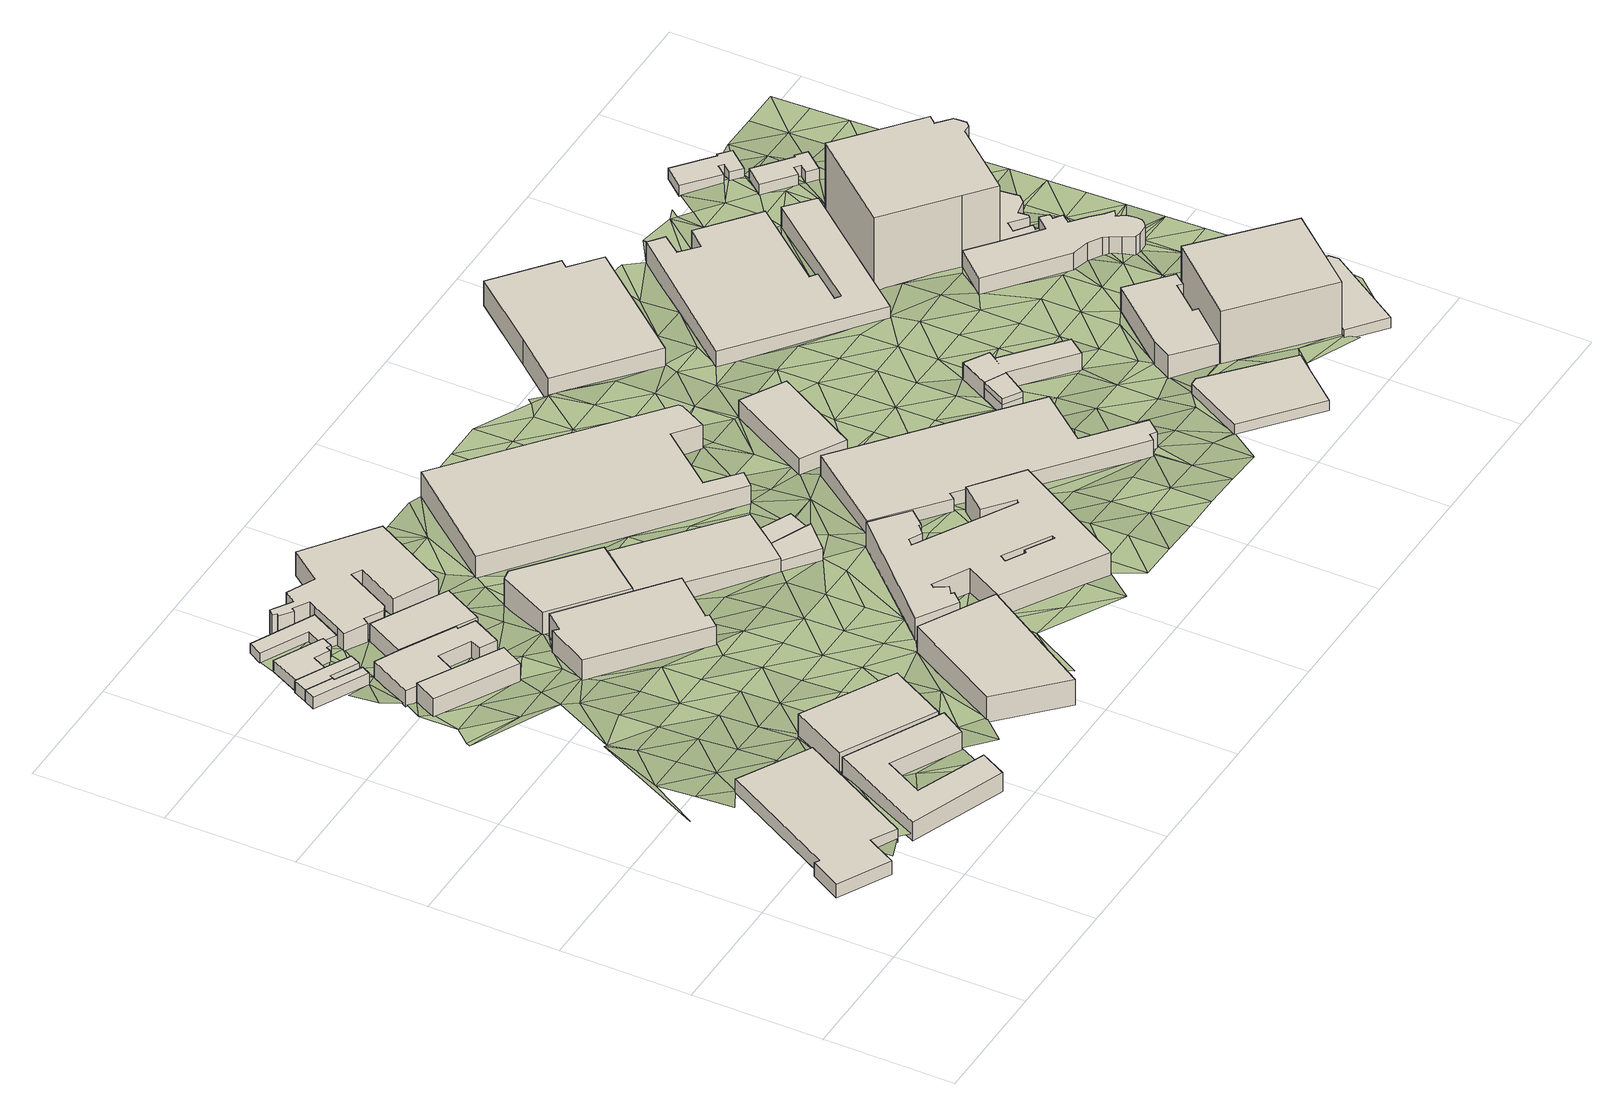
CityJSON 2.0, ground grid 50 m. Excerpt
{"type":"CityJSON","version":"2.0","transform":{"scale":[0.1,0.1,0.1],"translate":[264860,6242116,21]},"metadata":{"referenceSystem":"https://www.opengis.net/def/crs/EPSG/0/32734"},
"CityObjects":{
"building1":{"type":"Building","attributes":{"address":"21 Queens Park Road Salt River Cape Town","building":"manufacture","building:levels":"1","footprint":{"type":"Polygon"},"plus_code":"C7XQX5X5+XXR","ground_height":40.18,"building_height":4.1,"roof_height":44.28},"geometry":[{"type":"Solid","lod":"1","boundaries":[[[[0,1,2,3]],[[1,4,5,2]],[[4,6,7,5]],[[6,8,9,7]],[[8,10,11,9]],[[10,12,13,11]],[[12,14,15,13]],[[14,0,3,15]],[[3,2,5,7,9,11,13,15]],[[14,12,10,8,6,4,1,0]]]]}]},
"building2":{"type":"Building","attributes":{"address":"20 Brickfield Road Salt River Cape Town","building":"industrial","building:levels":"2","footprint":{"type":"Polygon"},"plus_code":"CCX8XRX4+XCV","ground_height":38.78,"building_height":6.9,"roof_height":45.68},"geometry":[{"type":"Solid","lod":"1","boundaries":[[[[16,17,18,19]],[[17,20,21,18]],[[20,22,23,21]],[[22,24,25,23]],[[24,26,27,25]],[[26,28,29,27]],[[28,30,31,29]],[[30,16,19,31]],[[19,18,21,23,25,27,29,31]],[[30,28,26,24,22,20,17,16]]]]}]},
"building3":{"type":"Building","attributes":{"address":"11 Hares Avenue Salt River Cape Town","building":"house","building:levels":"1","footprint":{"type":"Polygon"},"plus_code":"C7X8XGX8+X7V","ground_height":32.54,"building_height":4.1,"roof_height":36.64},"geometry":[{"type":"Solid","lod":"1","boundaries":[[[[32,33,34,35]],[[33,36,37,34]],[[36,38,39,37]],[[38,40,41,39]],[[40,42,43,41]],[[42,32,35,43]],[[35,34,37,39,41,43]],[[42,40,38,36,33,32]]]]}]},
"building4":{"type":"Building","attributes":{"address":"9 Hares Avenue Salt River Cape Town","building":"house","building:levels":"1","footprint":{"type":"Polygon"},"plus_code":"C7X8XWXJ+X9W","ground_height":32.54,"building_height":4.1,"roof_height":36.64},"geometry":[{"type":"Solid","lod":"1","boundaries":[[[[33,32,35,34]],[[32,44,45,35]],[[44,46,47,45]],[[46,48,49,47]],[[48,50,51,52,49]],[[50,53,54,55,52,51]],[[53,56,57,55,54]],[[56,33,34,57]],[[34,35,45,47,49,52,55,57]],[[56,53,50,48,46,44,32,33]]]]}]},
"building5":{"type":"Building","attributes":{"address":"Brickfield Park 16 Brickfield Road Salt River Cape Town","building":"industrial","building:levels":"3","footprint":{"type":"Polygon"},"plus_code":"CCX6X3X6+X2V","ground_height":36.25,"building_height":9.7,"roof_height":45.95},"geometry":[{"type":"Solid","lod":"1","boundaries":[[[[58,59,60,61]],[[59,62,63,60]],[[62,64,65,63]],[[64,58,61,65]],[[61,60,63,65]],[[64,62,59,58]]]]}]},
"building6":{"type":"Building","attributes":{"address":"Salt River","building":"industrial","building:levels":"2","footprint":{"type":"Polygon"},"plus_code":"C8X8X7X8+X9V","ground_height":32.97,"building_height":6.9,"roof_height":39.87},"geometry":[{"type":"Solid","lod":"1","boundaries":[[[[66,67,68,69]],[[67,70,71,68]],[[70,72,73,71]],[[72,66,69,73]],[[69,68,71,73]],[[72,70,67,66]]]]}]},
"building7":{"type":"Building","attributes":{"address":"7 Hares Avenue Salt River Cape Town","building":"house","building:levels":"1","footprint":{"type":"Polygon"},"plus_code":"C7XJX7XM+XVR","ground_height":31.85,"building_height":4.1,"roof_height":35.95},"geometry":[{"type":"Solid","lod":"1","boundaries":[[[[74,75,76,77]],[[75,78,79,80,76]],[[78,81,82,54,80,79]],[[81,83,51,54,82]],[[83,84,85,51]],[[84,86,87,85]],[[86,88,89,87]],[[88,90,91,89]],[[90,74,77,91]],[[77,76,80,54,51,85,87,89,91]],[[90,88,86,84,83,81,78,75,74]]]]}]},
"building8":{"type":"Building","attributes":{"address":"Salt River Cape Town","building":"industrial","building:levels":"2","footprint":{"type":"Polygon"},"plus_code":"C8XCXRXR+X7V","ground_height":31.48,"building_height":6.9,"roof_height":38.38},"geometry":[{"type":"Solid","lod":"1","boundaries":[[[[92,93,94,95]],[[93,96,97,94]],[[96,98,99,97]],[[98,100,101,99]],[[100,102,103,101]],[[102,104,105,103]],[[104,106,107,105]],[[106,108,109,107]],[[108,110,111,109]],[[110,112,113,111]],[[112,92,95,113]],[[95,94,97,99,101,103,105,107,109,111,113]],[[112,110,108,106,104,102,100,98,96,93,92]]]]}]},
"building9":{"type":"Building","attributes":{"address":"5 Hares Avenue Salt River Cape Town","building":"house","building:levels":"1","footprint":{"type":"Polygon"},"plus_code":"C8XCXRXG+XFX","ground_height":30.75,"building_height":4.1,"roof_height":34.85},"geometry":[{"type":"Solid","lod":"1","boundaries":[[[[114,115,116,117]],[[115,118,119,116]],[[118,120,121,119]],[[120,122,123,121]],[[122,124,125,123]],[[124,126,127,125]],[[126,114,117,127]],[[117,116,119,121,123,125,127]],[[126,124,122,120,118,115,114]]]]}]},
"building10":{"type":"Building","attributes":{"address":"Salt River","building":"industrial","building:levels":"2","footprint":{"type":"Polygon"},"plus_code":"C9XFX3X5+XHV","ground_height":31.69,"building_height":6.9,"roof_height":38.59},"geometry":[{"type":"Solid","lod":"1","boundaries":[[[[128,129,95,130,131,94]],[[129,132,133,130,95]],[[132,134,135,133]],[[134,136,137,135]],[[136,128,94,131,137]],[[131,130,133,135,137]],[[136,134,132,129,128]]]]}]},
"building11":{"type":"Building","attributes":{"address":"Kings Cross Corner 9 Queens Park Road Salt River Cape Town","building":"commercial","building:levels":"3","footprint":{"type":"Polygon"},"plus_code":"CCXQX9XQ+X8X","ground_height":32.09,"building_height":9.7,"roof_height":41.79},"geometry":[{"type":"Solid","lod":"1","boundaries":[[[[138,139,140,141]],[[139,142,143,140]],[[142,144,145,143]],[[144,146,147,145]],[[146,148,149,147]],[[148,150,151,149]],[[150,152,153,151]],[[152,138,141,153]],[[141,140,143,145,147,149,151,153]],[[152,150,148,146,144,142,139,138]]]]}]},
"building12":{"type":"Building","attributes":{"building":"parking","building:levels":"3","footprint":{"type":"Polygon"},"plus_code":"CGXPXCXX+X6V","ground_height":36.78,"building_height":9.7,"roof_height":46.48},"geometry":[{"type":"Solid","lod":"1","boundaries":[[[[154,155,156,157]],[[155,158,159,156]],[[158,160,161,159]],[[160,154,157,161]],[[157,156,159,161]],[[160,158,155,154]]]]}]},
"building13":{"type":"Building","attributes":{"address":"Salt River","building":"industrial","building:levels":"2","footprint":{"type":"Polygon"},"plus_code":"C9X3XQX2+X3W","ground_height":31.33,"building_height":6.9,"roof_height":38.23},"geometry":[{"type":"Solid","lod":"1","boundaries":[[[[162,163,119,164,165,121]],[[163,166,167,164,119]],[[166,168,169,167]],[[168,170,171,169]],[[170,172,173,171]],[[172,174,175,173]],[[174,176,177,175]],[[176,178,179,177]],[[178,180,181,179]],[[180,182,183,181]],[[182,184,185,183]],[[184,186,187,185]],[[186,188,189,187]],[[188,190,191,189]],[[190,192,193,191]],[[192,194,195,193]],[[194,196,197,195]],[[196,198,199,197]],[[198,200,201,199]],[[200,202,203,201]],[[202,204,205,203]],[[204,206,207,205]],[[206,162,121,165,207]],[[165,164,167,169,171,173,175,177,179,181,183,185,187,189,191,193,195,197,199,201,203,205,207]],[[206,204,202,200,198,196,194,192,190,188,186,184,182,180,178,176,174,172,170,168,166,163,162]]]]}]},
"building14":{"type":"Building","attributes":{"address":"7 Queens Park Road Salt River Cape Town","building":"commercial","building:levels":"3","footprint":{"type":"Polygon"},"plus_code":"CFX7XGXV+XPX","ground_height":31.34,"building_height":9.7,"roof_height":41.04},"geometry":[{"type":"Solid","lod":"1","boundaries":[[[[208,209,210,211]],[[209,212,213,210]],[[212,214,215,213]],[[214,216,217,215]],[[216,208,211,217]],[[211,210,213,215,217]],[[216,214,212,209,208]]]]}]},
"building15":{"type":"Building","attributes":{"address":"Factory Road Salt River Cape Town","building":"industrial","building:levels":"2","footprint":{"type":"Polygon"},"plus_code":"CGXWXJXF+XPR","ground_height":32.01,"building_height":6.9,"roof_height":38.91},"geometry":[{"type":"Solid","lod":"1","boundaries":[[[[218,219,220,221,222,223,224]],[[219,225,226,227,221,220]],[[225,228,229,227,226]],[[228,230,231,229]],[[230,232,233,231]],[[232,218,224,223,222,233]],[[222,221,227,229,231,233]],[[232,230,228,225,219,218]]]]}]},
"building16":{"type":"Building","attributes":{"address":"Brickfield Road Salt River Cape Town","building":"retail","building:levels":"1","footprint":{"type":"Polygon"},"plus_code":"CJX4X9X9+XCW","ground_height":33.65,"building_height":4.1,"roof_height":37.75},"geometry":[{"type":"Solid","lod":"1","boundaries":[[[[234,235,236,220,237,238]],[[235,239,223,220,236]],[[239,240,241,223]],[[240,242,243,241]],[[242,234,238,237,243]],[[237,220,223,241,243]],[[242,240,239,235,234]]]]}]},
"building17":{"type":"Building","attributes":{"address":"Brickworks 15 Brickfield Road Salt River Cape Town","building":"yes","building:levels":"3","footprint":{"type":"Polygon"},"plus_code":"CMX8XCX3+XRX","ground_height":34.57,"building_height":9.7,"roof_height":44.27},"geometry":[{"type":"Solid","lod":"1","boundaries":[[[[244,245,246,247]],[[245,248,249,246]],[[248,250,251,249]],[[250,252,253,251]],[[252,254,255,253]],[[254,256,257,255]],[[256,258,259,257]],[[258,260,261,259]],[[260,262,263,261]],[[262,264,265,263]],[[264,266,267,265]],[[266,268,269,267]],[[268,270,271,269]],[[270,272,273,271]],[[272,274,275,273]],[[274,276,277,275]],[[276,278,279,277]],[[278,280,281,279]],[[280,282,283,281]],[[282,284,285,283]],[[284,286,287,285]],[[286,244,247,287]],[[288,289,290,291]],[[289,292,293,290]],[[292,294,295,293]],[[294,296,297,295]],[[296,298,299,297]],[[298,288,291,299]],[[247,246,249,251,253,255,257,259,261,263,265,267,269,271,273,275,277,279,281,283,285,287],[291,290,293,295,297,299]],[[286,284,282,280,278,276,274,272,270,268,266,264,262,260,258,256,254,252,250,248,245,244],[298,296,294,292,289,288]]]]}]},
"building18":{"type":"Building","attributes":{"address":"Salt River Cape Town","building":"retail","building:levels":"1","footprint":{"type":"Polygon"},"plus_code":"CJX8XHXW+XFV","ground_height":32.84,"building_height":4.1,"roof_height":36.94},"geometry":[{"type":"Solid","lod":"1","boundaries":[[[[300,301,236,226]],[[301,302,238,236]],[[302,303,304,238]],[[303,300,226,304]],[[226,236,238,304]],[[303,302,301,300]]]]}]},
"building19":{"type":"Building","attributes":{"address":"Judge Clothing Factory - Rex Trueform Victoria Road Salt River Cape Town","building":"manufacture","building:levels":"3","footprint":{"type":"Polygon"},"plus_code":"CHXQXWX4+XGX","ground_height":28.46,"building_height":9.7,"roof_height":38.16},"geometry":[{"type":"Solid","lod":"1","boundaries":[[[[305,306,307,308]],[[306,309,310,307]],[[309,311,312,310]],[[311,313,314,312]],[[313,315,316,314]],[[315,317,318,316]],[[317,319,320,318]],[[319,321,322,320]],[[321,305,308,322]],[[308,307,310,312,314,316,318,320,322]],[[321,319,317,315,313,311,309,306,305]]]]}]},
"building20":{"type":"Building","attributes":{"address":"9 Brickfield Road Salt River Cape Town","building":"warehouse","building:levels":"2","footprint":{"type":"Polygon"},"plus_code":"CQX4XHXR+X3R","ground_height":32.14,"building_height":6.9,"roof_height":39.04},"geometry":[{"type":"Solid","lod":"1","boundaries":[[[[323,324,325,326]],[[324,327,328,325]],[[327,329,330,328]],[[329,331,332,330]],[[331,333,334,332]],[[333,335,336,334]],[[335,337,338,336]],[[337,339,340,338]],[[339,341,342,340]],[[341,323,326,342]],[[326,325,328,330,332,334,336,338,340,342]],[[341,339,337,335,333,331,329,327,324,323]]]]}]},
"building21":{"type":"Building","attributes":{"address":"346 Victoria Road Salt River Cape Town","building":"retail","building:levels":"2","footprint":{"type":"Polygon"},"plus_code":"CQX3X6XR+XCR","ground_height":28.88,"building_height":6.9,"roof_height":35.78},"geometry":[{"type":"Solid","lod":"1","boundaries":[[[[343,344,345,346]],[[344,347,348,345]],[[347,349,350,348]],[[349,343,346,350]],[[346,345,348,350]],[[349,347,344,343]]]]}]},
"building22":{"type":"Building","attributes":{"building":"yes","building:levels":"1","footprint":{"type":"Polygon"},"plus_code":"CVXGXVX3+XVX","ground_height":28.9,"building_height":4.1,"roof_height":33},"geometry":[{"type":"Solid","lod":"1","boundaries":[[[[351,352,353,354]],[[352,355,356,353]],[[355,357,358,356]],[[357,351,354,358]],[[354,353,356,358]],[[357,355,352,351]]]]}]},
"building23":{"type":"Building","attributes":{"building":"yes","building:levels":"2","footprint":{"type":"Polygon"},"plus_code":"CVXVXQXG+X3W","ground_height":28.44,"building_height":6.9,"roof_height":35.34},"geometry":[{"type":"Solid","lod":"1","boundaries":[[[[359,360,354,361,362,353]],[[360,363,364,361,354]],[[363,365,366,364]],[[365,367,368,366]],[[367,359,353,362,368]],[[362,361,364,366,368]],[[367,365,363,360,359]]]]}]},
"building24":{"type":"Building","attributes":{"address":"Salt River Cape Town","building":"parking","building:levels":"3","footprint":{"type":"Polygon"},"plus_code":"CQXVXVX4+XCR","ground_height":23.67,"building_height":9.7,"roof_height":33.37},"geometry":[{"type":"Solid","lod":"1","boundaries":[[[[369,370,371,372]],[[370,373,374,371]],[[373,375,376,374]],[[375,377,378,376]],[[377,379,380,378]],[[379,381,382,380]],[[381,369,372,382]],[[372,371,374,376,378,380,382]],[[381,379,377,375,373,370,369]]]]}]},
"building25":{"type":"Building","attributes":{"building":"yes","building:levels":"2","footprint":{"type":"Polygon"},"plus_code":"C2X9XJX5+XRW","ground_height":28.63,"building_height":6.9,"roof_height":35.53},"geometry":[{"type":"Solid","lod":"1","boundaries":[[[[359,383,356,384,385,362,353]],[[383,386,358,387,384,356]],[[386,360,354,361,388,387,358]],[[360,389,390,388,361,354]],[[389,391,392,390]],[[391,363,364,393,392]],[[363,365,366,394,393,364]],[[365,367,368,395,394,366]],[[367,359,353,362,385,395,368]],[[385,384,387,388,390,392,393,394,395]],[[367,365,363,391,389,360,386,383,359]]]]}]},
"building26":{"type":"Building","attributes":{"address":"Salt River Cape Town","building":"industrial","building:levels":"1","footprint":{"type":"Polygon"},"plus_code":"C3X8XXX6+X9R","ground_height":30.96,"building_height":4.1,"roof_height":35.06},"geometry":[{"type":"Solid","lod":"1","boundaries":[[[[396,397,398,399]],[[397,400,401,398]],[[400,402,403,401]],[[402,404,405,403]],[[404,396,399,405]],[[399,398,401,403,405]],[[404,402,400,397,396]]]]}]},
"building27":{"type":"Building","attributes":{"address":"348 Victoria Road Salt River Cape Town","building":"retail","building:levels":"3","footprint":{"type":"Polygon"},"plus_code":"C4X8XPXF+XRV","ground_height":28.79,"building_height":9.7,"roof_height":38.49},"geometry":[{"type":"Solid","lod":"1","boundaries":[[[[406,407,408,409]],[[407,410,411,408]],[[410,412,413,411]],[[412,414,415,413]],[[414,416,417,415]],[[416,418,419,417]],[[418,420,421,419]],[[420,422,423,421]],[[422,406,409,423]],[[409,408,411,413,415,417,419,421,423]],[[422,420,418,416,414,412,410,407,406]]]]}]},
"building28":{"type":"Building","attributes":{"address":"Salt River Cape Town","building":"retail","building:levels":"2","footprint":{"type":"Polygon"},"plus_code":"CVXVX7XP+XMW","ground_height":25.34,"building_height":6.9,"roof_height":32.24},"geometry":[{"type":"Solid","lod":"1","boundaries":[[[[424,425,426,427]],[[425,428,429,426]],[[428,430,431,429]],[[430,432,433,431]],[[432,434,435,433]],[[434,436,437,435]],[[436,438,439,437]],[[438,440,441,439]],[[440,442,443,441]],[[442,444,445,443]],[[444,446,447,445]],[[446,448,449,447]],[[448,450,451,449]],[[450,424,427,451]],[[427,426,429,431,433,435,437,439,441,443,445,447,449,451]],[[450,448,446,444,442,440,438,436,434,432,430,428,425,424]]]]}]},
"building29":{"type":"Building","attributes":{"address":"Industria House 350 Victoria Road Salt River Cape Town","building":"commercial","building:levels":"8","footprint":{"type":"Polygon"},"plus_code":"C5XCXHX3+X9W","ground_height":28.43,"building_height":23.7,"roof_height":52.13},"geometry":[{"type":"Solid","lod":"1","boundaries":[[[[452,453,454,455,456]],[[453,457,458,454]],[[457,459,460,461,458]],[[459,452,456,455,461,460]],[[455,454,458,461]],[[459,457,453,452]]]]}]},
"building30":{"type":"Building","attributes":{"address":"352 Victoria Road Salt River Cape Town","building":"retail","building:levels":"1","footprint":{"type":"Polygon"},"plus_code":"C6XJX2XX+XHR","ground_height":28.65,"building_height":4.1,"roof_height":32.75},"geometry":[{"type":"Solid","lod":"1","boundaries":[[[[452,459,460,456]],[[459,462,463,460]],[[462,464,465,463]],[[464,466,467,465]],[[466,468,469,467]],[[468,452,456,469]],[[456,460,463,465,467,469]],[[468,466,464,462,459,452]]]]}]},
"building31":{"type":"Building","attributes":{"building":"yes","building:levels":"2","footprint":{"type":"Polygon"},"plus_code":"C5XFXXX8+XRX","ground_height":27.27,"building_height":6.9,"roof_height":34.17},"geometry":[{"type":"Solid","lod":"1","boundaries":[[[[470,471,472,473,474]],[[471,475,476,473,472]],[[475,477,478,476]],[[477,479,480,478]],[[479,481,482,480]],[[481,483,484,482]],[[483,485,486,484]],[[485,487,488,486]],[[487,489,490,488]],[[489,491,492,490]],[[491,493,494,492]],[[493,495,496,494]],[[495,497,498,496]],[[497,499,500,498]],[[499,501,502,500]],[[501,503,504,502]],[[503,505,506,504]],[[505,507,508,506]],[[507,509,510,508]],[[509,511,512,510]],[[511,513,514,512]],[[513,515,516,514]],[[515,517,518,519,516]],[[517,520,521,522,519,518]],[[520,470,474,522,521]],[[474,473,476,478,480,482,484,486,488,490,492,494,496,498,500,502,504,506,508,510,512,514,516,519,522]],[[520,517,515,513,511,509,507,505,503,501,499,497,495,493,491,489,487,485,483,481,479,477,475,471,470]]]]}]},
"building32":{"type":"Building","attributes":{"address":"Durham Square Apartment Complex 32 Durham Avenue Salt River Cape Town","building":"apartments","building:levels":"11","building:flats":"139","footprint":{"type":"Polygon"},"plus_code":"C4XPXXXR+XFV","ground_height":25.72,"building_height":32.1,"roof_height":57.82},"geometry":[{"type":"Solid","lod":"1","boundaries":[[[[523,524,521,522,525,526,474]],[[524,527,528,529,525,522,521]],[[527,530,531,532,529,528]],[[530,533,534,535,532,531]],[[533,536,537,538,535,534]],[[536,539,540,538,537]],[[539,541,542,540]],[[541,543,544,542]],[[543,545,546,544]],[[545,547,548,546]],[[547,523,474,526,548]],[[526,525,529,532,535,538,540,542,544,546,548]],[[547,545,543,541,539,536,533,530,527,524,523]]]]}]},
"building33":{"type":"Building","attributes":{"building":"yes","building:levels":"1","footprint":{"type":"Polygon"},"plus_code":"C6X3X6X8+X5V","ground_height":25.44,"building_height":4.1,"roof_height":29.54},"geometry":[{"type":"Solid","lod":"1","boundaries":[[[[549,550,551,552]],[[550,553,554,551]],[[553,555,556,554]],[[555,557,558,556]],[[557,559,560,558]],[[559,561,562,560]],[[561,563,564,562]],[[563,565,566,564]],[[565,567,568,566]],[[567,569,570,568]],[[569,536,537,570]],[[536,533,534,537]],[[533,530,531,534]],[[530,527,528,531]],[[527,524,521,528]],[[524,571,518,521]],[[571,549,552,518]],[[552,551,554,556,558,560,562,564,566,568,570,537,534,531,528,521,518]],[[571,524,527,530,533,536,569,567,565,563,561,559,557,555,553,550,549]]]]}]},
"building34":{"type":"Building","attributes":{"address":"Durham Avenue Salt River Cape Town","building":"yes","building:levels":"1","footprint":{"type":"Polygon"},"plus_code":"C4XQXRX2+XGW","ground_height":22.5,"building_height":4.1,"roof_height":26.6},"geometry":[{"type":"Solid","lod":"1","boundaries":[[[[572,573,574,575]],[[573,576,577,574]],[[576,578,579,577]],[[578,580,581,579]],[[580,582,583,581]],[[582,584,585,583]],[[584,586,587,585]],[[586,588,589,587]],[[588,590,591,589]],[[590,572,575,591]],[[575,574,577,579,581,583,585,587,589,591]],[[590,588,586,584,582,580,578,576,573,572]]]]}]},
"building35":{"type":"Building","attributes":{"address":"Durham Avenue Salt River Cape Town","building":"yes","building:levels":"1","footprint":{"type":"Polygon"},"plus_code":"C5X8XCXM+X9V","ground_height":24.05,"building_height":4.1,"roof_height":28.15},"geometry":[{"type":"Solid","lod":"1","boundaries":[[[[592,593,594,595]],[[593,596,597,594]],[[596,598,599,597]],[[598,600,601,599]],[[600,602,603,601]],[[602,604,605,603]],[[604,606,607,605]],[[606,608,609,607]],[[608,610,611,609]],[[610,592,595,611]],[[595,594,597,599,601,603,605,607,609,611]],[[610,608,606,604,602,600,598,596,593,592]]]]}]},
"terrain1":{"type":"TINRelief","geometry":[{"type":"CompositeSurface","lod":"1","boundaries":[[[612,613,614]],[[615,613,616]],[[617,618,619]],[[620,621,622]],[[617,623,621]],[[619,623,617]],[[624,615,616]],[[613,615,14]],[[625,621,623]],[[619,626,623]],[[627,621,625]],[[622,621,627]],[[619,14,626]],[[628,629,630]],[[624,14,615]],[[625,623,631]],[[626,632,623]],[[628,630,633]],[[634,622,627]],[[624,635,14]],[[636,637,638]],[[631,627,625]],[[631,623,632]],[[637,636,639]],[[627,640,634]],[[641,639,642]],[[14,635,643]],[[643,626,14]],[[629,628,644]],[[643,632,626]],[[627,631,640]],[[645,628,633]],[[624,646,635]],[[636,638,647]],[[639,648,642]],[[641,642,66]],[[648,639,636]],[[635,649,643]],[[650,634,640]],[[628,645,644]],[[66,651,641]],[[631,632,652]],[[643,653,632]],[[654,634,650]],[[634,654,647]],[[38,655,651]],[[656,655,38]],[[640,631,652]],[[652,632,653]],[[653,643,649]],[[624,24,646]],[[651,66,657]],[[648,636,658]],[[659,40,660]],[[642,648,661]],[[40,662,660]],[[636,647,658]],[[663,38,651]],[[640,664,650]],[[652,664,640]],[[662,40,46]],[[653,649,665]],[[663,40,38]],[[654,650,666]],[[661,648,658]],[[40,663,46]],[[667,644,668]],[[664,666,650]],[[644,667,24]],[[669,647,654]],[[670,671,672]],[[665,649,673]],[[674,46,663]],[[675,652,653]],[[676,657,66]],[[671,48,672]],[[658,647,669]],[[674,48,46]],[[646,24,667]],[[677,674,663]],[[652,675,664]],[[78,678,679]],[[666,680,654]],[[675,653,665]],[[673,649,58]],[[657,681,102]],[[48,682,672]],[[669,654,680]],[[667,668,683]],[[684,48,674]],[[672,682,685]],[[686,678,78]],[[687,661,658]],[[681,657,106]],[[682,48,684]],[[687,658,669]],[[106,657,676]],[[666,664,688]],[[673,689,665]],[[677,136,674]],[[664,675,690]],[[691,646,667]],[[684,692,682]],[[102,681,693]],[[674,136,684]],[[666,688,680]],[[684,694,692]],[[664,690,688]],[[106,693,681]],[[661,695,676]],[[667,683,691]],[[673,58,689]],[[687,695,661]],[[669,680,688]],[[691,58,646]],[[675,665,696]],[[676,697,106]],[[665,689,698]],[[699,687,669]],[[684,136,700]],[[676,695,697]],[[696,690,675]],[[696,665,698]],[[695,687,699]],[[701,700,136]],[[690,702,688]],[[669,688,703]],[[701,136,704]],[[58,705,689]],[[691,706,58]],[[695,707,697]],[[705,698,689]],[[690,696,702]],[[708,709,710]],[[697,711,709]],[[707,695,699]],[[712,704,136]],[[706,705,58]],[[691,683,154]],[[699,713,714]],[[710,709,711]],[[696,698,715]],[[697,716,711]],[[702,703,688]],[[717,704,712]],[[699,714,707]],[[707,716,697]],[[705,715,698]],[[136,134,712]],[[691,154,706]],[[712,718,717]],[[696,719,702]],[[715,719,696]],[[705,706,154]],[[718,720,717]],[[711,716,721]],[[703,702,722]],[[134,711,721]],[[718,712,723]],[[705,724,715]],[[719,722,702]],[[714,725,707]],[[707,214,716]],[[712,134,723]],[[724,705,154]],[[722,726,703]],[[718,727,720]],[[721,716,214]],[[134,721,723]],[[715,728,719]],[[729,726,730]],[[715,724,731]],[[732,725,714]],[[722,730,726]],[[733,734,735]],[[722,719,728]],[[724,154,736]],[[728,715,731]],[[732,714,144]],[[737,723,721]],[[214,737,721]],[[738,735,739]],[[144,729,730]],[[740,736,154]],[[741,730,722]],[[212,737,214]],[[742,731,724]],[[724,736,742]],[[722,728,741]],[[732,743,725]],[[723,737,744]],[[733,740,154]],[[745,736,740]],[[723,744,746]],[[735,738,733]],[[730,741,747]],[[144,730,747]],[[748,723,746]],[[728,731,749]],[[737,212,750]],[[731,742,751]],[[752,725,743]],[[732,230,743]],[[748,184,723]],[[750,744,737]],[[733,745,740]],[[749,731,751]],[[741,728,753]],[[750,212,752]],[[144,754,732]],[[733,738,755]],[[747,741,753]],[[753,728,749]],[[733,756,745]],[[745,756,757]],[[758,733,755]],[[230,752,743]],[[746,744,759]],[[747,754,144]],[[760,761,757]],[[738,762,755]],[[759,748,746]],[[758,756,733]],[[757,756,760]],[[763,760,764]],[[742,765,751]],[[736,766,742]],[[762,758,755]],[[767,750,752]],[[748,759,184]],[[754,747,753]],[[749,751,765]],[[744,750,768]],[[756,758,769]],[[767,752,230]],[[769,764,760]],[[756,769,760]],[[770,762,738]],[[759,771,184]],[[772,753,749]],[[767,768,750]],[[773,767,230]],[[762,774,758]],[[759,775,771]],[[765,772,749]],[[765,742,766]],[[772,754,753]],[[759,744,305]],[[773,768,767]],[[770,774,762]],[[774,776,758]],[[230,777,773]],[[775,759,778]],[[744,768,779]],[[780,781,782]],[[772,765,766]],[[782,781,783]],[[774,770,776]],[[784,785,786]],[[773,787,768]],[[759,305,778]],[[780,782,788]],[[773,777,787]],[[789,772,766]],[[790,772,789]],[[791,785,792]],[[793,785,784]],[[782,794,788]],[[777,795,796]],[[797,798,776]],[[766,799,789]],[[303,800,790]],[[793,792,785]],[[779,768,787]],[[796,795,303]],[[799,766,801]],[[787,777,802]],[[792,803,801]],[[777,796,802]],[[793,784,804]],[[792,793,803]],[[790,789,805]],[[806,798,797]],[[805,789,799]],[[779,787,802]],[[303,790,805]],[[807,776,798]],[[805,796,303]],[[802,796,779]],[[801,808,799]],[[806,797,809]],[[305,810,811]],[[803,808,801]],[[803,793,808]],[[779,796,805]],[[798,806,812]],[[804,813,793]],[[810,305,814]],[[812,807,798]],[[793,815,808]],[[811,810,816]],[[799,817,805]],[[807,266,776]],[[779,805,818]],[[779,818,819]],[[819,820,821]],[[806,809,822]],[[823,808,815]],[[305,824,814]],[[812,806,822]],[[819,818,820]],[[821,820,825]],[[826,822,809]],[[805,827,818]],[[266,823,815]],[[810,828,816]],[[821,825,829]],[[812,830,807]],[[814,828,810]],[[827,805,817]],[[818,831,820]],[[830,812,822]],[[824,305,832]],[[831,818,827]],[[828,833,816]],[[834,266,807]],[[826,835,822]],[[807,830,834]],[[836,825,820]],[[820,831,837]],[[814,838,828]],[[829,825,836]],[[820,837,836]],[[839,830,822]],[[814,824,838]],[[827,817,840]],[[835,839,822]],[[841,823,266]],[[828,842,833]],[[834,830,843]],[[828,838,842]],[[840,817,844]],[[836,837,845]],[[839,843,830]],[[349,831,827]],[[834,841,266]],[[846,844,817]],[[847,838,824]],[[837,831,349]],[[848,836,845]],[[849,833,842]],[[839,835,850]],[[832,847,824]],[[845,837,851]],[[843,841,834]],[[842,838,852]],[[840,844,853]],[[845,851,848]],[[854,838,847]],[[855,846,817]],[[839,841,843]],[[850,856,839]],[[837,349,851]],[[852,838,854]],[[849,842,852]],[[844,846,853]],[[832,848,857]],[[841,839,856]],[[852,858,849]],[[847,832,859]],[[840,853,860]],[[848,851,857]],[[861,855,817]],[[854,847,859]],[[862,852,854]],[[859,832,857]],[[857,851,349]],[[863,856,850]],[[862,864,852]],[[840,860,347]],[[856,865,841]],[[817,341,861]],[[856,866,865]],[[867,862,854]],[[868,853,846]],[[869,841,865]],[[846,855,870]],[[862,867,864]],[[866,869,865]],[[867,854,859]],[[871,872,873]],[[872,871,874]],[[868,860,853]],[[866,856,875]],[[876,857,349]],[[846,870,868]],[[863,875,856]],[[877,349,347]],[[873,341,871]],[[876,349,877]],[[878,859,857]],[[855,879,870]],[[874,866,880]],[[881,864,867]],[[866,875,880]],[[882,860,868]],[[855,861,883]],[[860,884,347]],[[874,885,872]],[[857,876,878]],[[875,863,886]],[[867,859,881]],[[879,855,883]],[[872,887,873]],[[884,860,882]],[[888,868,870]],[[880,875,889]],[[880,885,874]],[[877,347,890]],[[881,859,878]],[[886,889,875]],[[872,885,887]],[[870,879,888]],[[887,341,873]],[[883,861,891]],[[861,341,891]],[[890,876,877]],[[890,347,884]],[[883,892,879]],[[882,868,893]],[[894,878,876]],[[868,888,895]],[[880,889,896]],[[879,892,888]],[[896,885,880]],[[897,891,341]],[[341,887,897]],[[884,882,893]],[[898,876,890]],[[893,868,895]],[[894,876,898]],[[899,889,886]],[[900,881,878]],[[887,885,901]],[[367,888,892]],[[878,894,900]],[[891,897,351]],[[884,902,890]],[[895,888,367]],[[901,885,896]],[[896,889,903]],[[902,884,893]],[[904,897,887]],[[898,890,905]],[[881,900,906]],[[901,904,887]],[[905,890,902]],[[907,895,367]],[[903,901,896]],[[351,897,908]],[[909,893,895]],[[904,908,897]],[[367,365,910]],[[907,367,910]],[[893,909,902]],[[894,911,900]],[[909,895,907]],[[912,894,898]],[[913,901,903]],[[351,908,914]],[[901,913,904]],[[913,903,915]],[[363,916,365]],[[902,917,905]],[[906,900,911]],[[904,914,908]],[[918,881,906]],[[910,365,919]],[[919,907,910]],[[902,909,917]],[[898,905,912]],[[916,363,920]],[[914,904,921]],[[904,913,922]],[[365,916,919]],[[915,923,913]],[[922,921,904]],[[909,907,924]],[[925,906,911]],[[907,919,926]],[[912,905,917]],[[923,915,927]],[[920,914,928]],[[915,929,927]],[[921,928,914]],[[909,912,917]],[[924,907,926]],[[448,911,894]],[[929,915,396]],[[919,916,930]],[[930,916,920]],[[925,918,906]],[[912,909,924]],[[920,928,930]],[[396,931,932]],[[926,919,933]],[[921,922,934]],[[930,933,919]],[[928,921,934]],[[923,927,416]],[[935,924,926]],[[936,929,396]],[[911,448,925]],[[936,396,932]],[[935,926,933]],[[937,930,928]],[[929,938,927]],[[939,912,924]],[[940,941,942]],[[918,925,943]],[[934,922,407]],[[939,924,935]],[[937,928,934]],[[944,933,930]],[[938,929,936]],[[945,936,932]],[[943,925,448]],[[912,939,946]],[[912,946,947]],[[944,935,933]],[[930,937,944]],[[416,927,948]],[[932,949,945]],[[950,912,947]],[[935,951,939]],[[937,934,407]],[[952,416,953]],[[936,945,938]],[[935,944,951]],[[954,955,940]],[[952,953,420]],[[953,416,422]],[[956,957,958]],[[946,939,959]],[[959,939,951]],[[942,960,940]],[[961,958,957]],[[937,407,962]],[[416,948,422]],[[947,946,963]],[[953,422,420]],[[937,964,944]],[[448,961,965]],[[956,966,957]],[[944,964,951]],[[407,406,967]],[[407,967,962]],[[968,912,950]],[[965,961,957]],[[959,963,946]],[[937,962,964]],[[951,963,959]],[[422,948,406]],[[955,954,969]],[[950,947,970]],[[954,940,960]],[[964,971,951]],[[972,406,948]],[[406,973,967]],[[957,966,974]],[[965,957,974]],[[975,962,967]],[[971,964,962]],[[406,972,973]],[[948,976,972]],[[975,967,973]],[[969,977,966]],[[966,977,974]],[[962,978,971]],[[975,978,962]],[[954,960,969]],[[948,452,976]],[[973,972,979]],[[970,968,950]],[[980,974,977]],[[979,972,976]],[[981,980,977]],[[982,977,969]],[[980,983,974]],[[466,984,985]],[[986,975,973]],[[978,975,987]],[[982,969,960]],[[977,988,981]],[[987,975,989]],[[990,989,975]],[[977,982,988]],[[979,991,973]],[[992,986,973]],[[975,986,990]],[[992,973,991]],[[993,979,976]],[[452,993,976]],[[994,981,988]],[[982,960,995]],[[995,960,968]],[[996,968,970]],[[997,998,999]],[[991,1000,992]],[[1001,988,982]],[[1002,1003,998]],[[1004,991,979]],[[1003,1005,998]],[[991,1006,1000]],[[1007,1005,1008]],[[1007,1009,505]],[[1010,999,998]],[[998,1005,1010]],[[1004,979,993]],[[982,995,1001]],[[994,988,1011]],[[968,996,995]],[[994,1011,1012]],[[970,1013,996]],[[1006,991,1014]],[[1015,1005,1007]],[[988,1001,1016]],[[1017,505,503]],[[1015,1007,505]],[[1010,1005,1015]],[[497,501,499]],[[1011,988,1016]],[[991,1004,1014]],[[501,1017,503]],[[1015,1018,1010]],[[1017,1015,505]],[[1019,1018,1020]],[[970,1021,1013]],[[1022,1006,1023]],[[996,1024,995]],[[995,1024,1001]],[[1023,1025,1022]],[[1018,1015,1020]],[[497,1025,1023]],[[1016,1001,1026]],[[1027,1026,1001]],[[996,602,1024]],[[1014,1023,1006]],[[1016,1028,1011]],[[501,497,1029]],[[602,996,604]],[[1029,1017,501]],[[1030,996,1013]],[[1031,1016,1026]],[[1032,1020,1015]],[[1029,1015,1017]],[[1026,1027,1031]],[[996,1030,604]],[[1028,1016,1033]],[[1032,1034,1020]],[[598,1024,602]],[[497,1023,1029]],[[539,1021,1035]],[[600,598,602]],[[539,536,569]],[[1036,569,1034]],[[1027,1037,1031]],[[1021,539,1038]],[[1032,1015,1039]],[[608,1027,610]],[[1029,1040,1015]],[[1041,1013,1021]],[[569,1038,539]],[[1039,1034,1032]],[[1041,1030,1013]],[[606,604,1030]],[[1027,608,1037]],[[1038,569,1036]],[[586,1031,1037]],[[1015,1040,1039]],[[1021,1038,1041]],[[1036,1034,1042]],[[586,1043,1044]],[[608,606,1037]],[[606,1030,1045]],[[1036,1042,1038]],[[1042,1034,1039]],[[1045,1030,1041]],[[1043,586,1037]],[[1041,1038,1046]],[[1047,1037,606]],[[1045,1048,606]],[[1046,1038,1042]],[[1043,1037,1047]],[[1047,606,1048]],[[1045,1041,1049]],[[1049,1041,1046]],[[1043,1047,1050]],[[1045,1051,1048]],[[1049,1052,1045]],[[1051,1047,1048]],[[1045,1052,1051]],[[1050,1047,1053]],[[1047,1051,1054]],[[1053,1047,1054]]]}]}
},
"vertices":[
[337,783,175],[88,328,175],[88,328,233],[337,783,233],[68,339,175],[68,339,233],[1,219,175],[1,219,233],[200,114,175],[200,114,233],[263,231,175],[263,231,233],[359,178,175],[359,178,233],[609,635,175],[609,635,233],
[829,103,167],[558,208,167],[558,208,247],[829,103,247],[638,359,167],[638,359,247],[902,226,167],[902,226,247],[965,327,167],[965,327,247],[595,515,167],[595,515,247],[398,141,167],[398,141,247],[775,3,167],[775,3,247],
[261,2269,107],[160,2320,107],[160,2320,156],[261,2269,156],[139,2277,107],[139,2277,156],[341,2174,107],[341,2174,156],[359,2208,107],[359,2208,156],[257,2261,107],[257,2261,156],
[267,2281,107],[267,2281,156],[373,2228,107],[373,2228,156],[394,2270,107],[394,2270,156],[302,2318,107],[302,2318,150],[302,2318,156],[196,2371,107],[196,2371,150],[196,2371,156],[187,2373,107],[187,2373,156],
[1075,564,149],[725,752,149],[725,752,250],[1075,564,250],[606,533,149],[606,533,250],[957,345,149],[957,345,250],
[334,1990,109],[285,1901,109],[285,1901,189],[334,1990,189],[591,1734,109],[591,1734,189],[640,1823,109],[640,1823,189],
[439,2401,102],[426,2408,102],[426,2408,150],[439,2401,150],[257,2492,102],[257,2492,138],[257,2492,150],[196,2371,102],[196,2371,138],[302,2318,102],[332,2378,102],[332,2378,150],[392,2349,102],[392,2349,150],[401,2367,102],[401,2367,150],[418,2359,102],[418,2359,150],
[680,2025,105],[474,2135,105],[474,2135,174],[680,2025,174],[385,2178,105],[385,2178,174],[296,2011,105],[296,2011,174],[469,1925,105],[469,1925,174],[511,2003,105],[511,2003,174],[633,1943,105],[633,1943,174],[615,1901,105],[615,1901,174],[678,1868,105],[678,1868,174],[737,1983,105],[737,1983,174],[673,2016,105],[673,2016,174],
[426,2408,98],[439,2401,98],[439,2401,138],[426,2408,138],[487,2374,98],[487,2374,138],[550,2493,98],[550,2493,138],[312,2610,98],[312,2610,138],[280,2557,98],[280,2557,138],[459,2467,98],[459,2467,138],
[474,2135,101],[680,2025,101],[680,2025,176],[474,2135,176],[754,1984,101],[754,1984,176],[835,2138,101],[835,2138,176],[553,2286,101],[553,2286,176],
[1055,1240,111],[1097,1289,111],[1097,1289,208],[1055,1240,208],[1087,1299,111],[1087,1299,208],[1227,1463,111],[1227,1463,208],[849,1763,111],[849,1763,208],[792,1695,111],[792,1695,208],[775,1712,111],[775,1712,208],[684,1549,111],[684,1549,208],
[1320,620,146],[1096,236,146],[1096,236,255],[1320,620,255],[1319,20,146],[1319,20,255],[1597,469,146],[1597,469,255],
[550,2493,71],[487,2374,71],[487,2374,172],[550,2493,172],[468,2338,71],[468,2338,172],[555,2294,71],[555,2294,172],[573,2319,71],[573,2319,172],[643,2278,71],[643,2278,172],[665,2289,71],[665,2289,172],[759,2466,71],[759,2466,172],[798,2445,71],[798,2445,172],[712,2281,71],[712,2281,172],[877,2199,71],[877,2199,172],[1038,2497,71],[1038,2497,172],[779,2688,71],[779,2688,172],[683,2562,71],[683,2562,172],[573,2613,71],[573,2613,172],[542,2568,71],[542,2568,172],[464,2618,71],[464,2618,172],[444,2597,71],[444,2597,172],[456,2585,71],[456,2585,172],[448,2577,71],[448,2577,172],[496,2541,71],[496,2541,172],[506,2554,71],[506,2554,172],[564,2519,71],[564,2519,172],
[1108,1586,87],[1258,1775,87],[1258,1775,200],[1108,1586,200],[994,1996,87],[994,1996,200],[952,1990,87],[952,1990,200],[852,1792,87],[852,1792,200],
[1508,1238,97],[1571,1314,97],[1571,1314,168],[1571,1314,179],[1508,1238,179],[1508,1238,168],[1508,1238,159],[1630,1392,97],[1630,1392,159],[1630,1392,179],[1667,1440,97],[1667,1440,179],[1269,1767,97],[1269,1767,179],[1108,1574,97],[1108,1574,179],
[1719,1249,118],[1571,1314,118],[1571,1314,159],[1719,1249,168],[1719,1249,159],[1508,1238,118],[1632,1145,118],[1632,1145,168],[1731,1244,118],[1731,1244,168],
[1754,1047,120],[1377,658,120],[1377,658,233],[1754,1047,233],[1524,567,120],[1524,567,233],[1561,609,120],[1561,609,233],[1553,617,120],[1553,617,233],[1583,639,120],[1583,639,233],[1554,685,120],[1554,685,233],[1564,697,120],[1564,697,233],[1699,624,120],[1699,624,233],[1617,472,120],[1617,472,233],[1999,250,120],[1999,250,233],[2257,703,120],[2257,703,233],[2077,843,120],[2077,843,233],[1994,743,120],[1994,743,233],[2098,657,120],[2098,657,233],[2089,647,120],[2089,647,233],[1719,856,120],[1719,856,233],[1740,877,120],[1740,877,233],[1789,852,120],[1789,852,233],[1822,883,120],[1822,883,233],[1830,879,120],[1830,879,233],[1883,940,120],[1883,940,233],[1984,464,120],[1977,451,120],[1977,451,233],[1984,464,233],[1873,511,120],[1873,511,233],[1865,498,120],[1865,498,233],[1792,539,120],[1792,539,233],[1807,565,120],[1807,565,233],
[1630,1392,114],[1571,1314,114],[1719,1249,114],[1757,1334,114],[1757,1334,159],
[1354,2521,66],[1042,2146,66],[1042,2146,172],[1354,2521,172],[1812,1516,66],[1812,1516,172],[1862,1569,66],[1862,1569,172],[1749,1664,66],[1749,1664,172],[1926,1883,66],[1926,1883,172],[2021,1810,66],[2021,1810,172],[2078,1918,66],[2078,1918,172],[2076,1933,66],[2076,1933,172],
[2055,1380,83],[1819,1080,83],[1819,1080,180],[2055,1380,180],[2060,879,83],[2060,879,180],[2080,904,83],[2080,904,180],[2653,439,83],[2653,439,180],[2673,464,83],[2673,464,180],[2697,449,83],[2697,449,180],[2742,502,83],[2742,502,180],[2541,666,83],[2541,666,180],[2693,856,83],[2693,856,180],
[2038,1453,73],[2204,1361,73],[2204,1361,148],[2038,1453,148],[2387,1688,73],[2387,1688,148],[2221,1781,73],[2221,1781,148],
[2776,1065,76],[2696,1105,76],[2696,1105,120],[2776,1065,120],[2645,1009,76],[2645,1009,120],[2713,968,76],[2713,968,120],
[2696,1105,74],[2776,1065,74],[2776,1065,143],[2696,1105,143],[2826,1135,74],[2826,1135,143],[2846,1164,74],[2846,1164,143],[2755,1217,74],[2755,1217,143],
[2188,2582,19],[2047,2410,19],[2047,2410,124],[2188,2582,124],[2375,2143,19],[2375,2143,124],[2710,2551,19],[2710,2551,124],[2600,2641,19],[2600,2641,124],[2624,2669,19],[2624,2669,124],[2405,2847,19],[2405,2847,124],
[2645,1009,74],[2645,1009,145],[2696,1105,145],[2713,968,74],[2713,968,145],[2776,1065,145],[2987,891,74],[2987,891,145],[3037,957,74],[3037,957,145],[2826,1135,145],[2846,1164,145],[2755,1217,145],
[3330,245,99],[3052,493,99],[3052,493,141],[3330,245,141],[3021,492,99],[3021,492,141],[2897,264,99],[2897,264,141],[3160,44,99],[3160,44,141],
[3477,795,75],[3326,924,75],[3326,924,175],[3477,795,175],[3122,686,75],[3122,686,175],[3080,612,75],[3080,612,175],[3218,492,75],[3218,492,175],[3349,642,75],[3349,642,175],[3332,656,75],[3332,656,175],[3424,765,75],[3424,765,175],[3441,750,75],[3441,750,175],
[2941,1593,23],[3338,2079,23],[3338,2079,112],[2941,1593,112],[3238,2165,23],[3238,2165,112],[2912,1764,23],[2912,1764,112],[2891,1778,23],[2891,1778,112],[2980,1888,23],[2980,1888,112],[2953,1907,23],[2953,1907,112],[3192,2201,23],[3192,2201,112],[2985,2370,23],[2985,2370,112],[2925,2302,23],[2925,2302,112],[2859,2359,23],[2859,2359,112],[2914,2430,23],[2914,2430,112],[2858,2475,23],[2858,2475,112],[2452,1993,23],[2452,1993,112],
[3788,488,74],[3467,770,74],[3467,770,311],[3788,488,311],[3788,488,118],[3221,489,74],[3221,489,311],[3553,207,74],[3553,207,118],[3553,207,311],
[3542,192,74],[3542,192,118],[3674,86,74],[3674,86,118],[3870,389,74],[3870,389,118],[3867,425,74],[3867,425,118],
[3295,1510,52],[3191,1392,52],[3191,1392,85],[3191,1392,132],[3295,1510,132],[3461,1175,52],[3461,1175,132],[3529,1161,52],[3529,1161,132],[3578,1131,52],[3578,1131,132],[3592,1114,52],[3592,1114,132],[3611,1074,52],[3611,1074,132],[3637,1035,52],[3637,1035,132],[3658,1029,52],[3658,1029,132],[3696,1031,52],[3696,1031,132],[3714,1043,52],[3714,1043,132],[3726,1059,52],[3726,1059,132],[3728,1081,52],[3728,1081,132],[3722,1117,52],[3722,1117,132],[3701,1147,52],[3701,1147,132],[3726,1162,52],[3726,1162,132],[3694,1185,52],[3694,1185,132],[3657,1222,52],[3657,1222,132],[3598,1271,52],[3598,1271,132],[3623,1303,52],[3623,1303,132],[3592,1325,52],[3592,1325,132],[3604,1344,52],[3604,1344,132],[3575,1370,52],[3575,1370,132],[3531,1319,52],[3531,1319,85],[3531,1319,132],[3400,1423,52],[3400,1423,85],[3400,1423,132],
[3295,1510,31],[3400,1423,31],[3400,1423,368],[3295,1510,368],[3602,1665,31],[3602,1665,85],[3602,1665,368],[3632,1665,31],[3632,1665,85],[3632,1665,368],[3648,1683,31],[3648,1683,85],[3648,1683,368],[3646,1721,31],[3646,1721,85],[3646,1721,368],[3645,1731,31],[3645,1731,368],[3592,1775,31],[3592,1775,368],[3618,1805,31],[3618,1805,368],[3327,2046,31],[3327,2046,368],[3049,1714,31],[3049,1714,368],
[3575,1370,31],[3563,1377,31],[3563,1377,85],[3575,1370,85],[3580,1394,31],[3580,1394,85],[3520,1438,31],[3520,1438,85],[3549,1473,31],[3549,1473,85],[3609,1422,31],[3609,1422,85],[3619,1433,31],[3619,1433,85],[3615,1468,31],[3615,1468,85],[3673,1481,31],[3673,1481,85],[3697,1508,31],[3697,1508,85],[3671,1721,31],[3671,1721,85],[3531,1319,31],
[3303,2629,9],[3239,2553,9],[3239,2553,56],[3303,2629,56],[3361,2451,9],[3361,2451,56],[3391,2487,9],[3391,2487,56],[3408,2473,9],[3408,2473,56],[3380,2439,9],[3380,2439,56],[3421,2405,9],[3421,2405,56],[3488,2485,9],[3488,2485,56],[3445,2521,9],[3445,2521,56],[3440,2515,9],[3440,2515,56],
[3412,2381,25],[3354,2311,25],[3354,2311,71],[3412,2381,71],[3462,2221,25],[3462,2221,71],[3488,2252,25],[3488,2252,71],[3509,2235,25],[3509,2235,71],[3485,2206,25],[3485,2206,71],[3522,2175,25],[3522,2175,71],[3585,2250,25],[3585,2250,71],[3546,2282,25],[3546,2282,71],[3541,2275,25],[3541,2275,71],
[255,140,205],[359,178,200],[263,231,195],[555,440,187],[398,141,200],[255,890,175],[255,740,185],[337,783,181],[132,843,174],[255,1040,164],[377,1301,148],[405,890,171],[595,515,175],[405,1040,161],[555,740,175],[405,1190,153],[705,295,181],[638,359,181],[558,208,194],[555,1040,153],[555,890,166],[829,103,183],[386,1295,148],[606,533,175],[405,1635,128],[203,1729,121],[196,1714,121],[255,1790,121],[555,1190,148],[255,1940,120],[285,1901,120],[705,740,163],[902,226,178],[855,140,183],[957,345,167],[519,1542,136],[405,1790,120],[725,752,163],[555,1340,143],[296,2011,120],[705,1040,147],[705,890,156],[555,1490,136],[255,2090,120],[250,2202,115],[469,1925,109],[555,1635,127],[257,2261,115],[261,2269,115],[591,1734,120],[267,2281,115],[385,2178,107],[705,1190,143],[855,890,150],[705,1340,138],[1006,295,167],[1006,140,174],[684,1549,128],[332,2378,107],[302,2318,109],[392,2349,107],[855,740,152],[405,2240,107],[855,1040,145],[640,1823,117],[474,2135,109],[459,2467,101],[280,2557,102],[705,1490,128],[555,1940,105],[418,2359,107],[1096,236,167],[468,2338,107],[401,2367,107],[426,2408,107],[705,1635,122],[855,1340,136],[1006,740,149],[855,1190,140],[1156,440,161],[439,2401,107],[633,1943,107],[487,2374,103],[705,1790,117],[1006,1040,141],[678,1868,107],[1006,890,143],[775,1712,122],[555,2294,101],[573,2319,103],[1006,1190,135],[1055,1240,135],[643,2278,101],[1156,740,149],[1156,585,149],[852,1792,113],[673,2016,107],[737,1983,107],[680,2025,107],[754,1984,107],[705,2240,101],[792,1695,115],[849,1763,113],[1156,890,143],[855,1940,101],[665,2289,101],[712,2281,101],[1156,1040,141],[759,2466,93],[855,2090,101],[1156,1190,135],[877,2199,97],[1306,740,146],[1108,1586,109],[1097,1289,118],[798,2445,92],[1306,1040,140],[1087,1299,118],[1156,1340,118],[1306,890,142],[1108,1574,109],[1597,469,148],[1319,20,159],[1456,140,151],[1377,658,146],[1006,2090,87],[1589,311,151],[1473,104,151],[1456,585,143],[1306,1190,132],[1456,740,143],[1156,1635,109],[1042,2146,87],[1524,567,143],[1006,2240,85],[1306,1340,118],[1006,2390,79],[1456,1040,135],[1156,1940,87],[1456,890,138],[1258,1775,97],[1456,1190,130],[1508,1238,130],[1606,440,148],[1606,585,140],[1561,609,140],[1617,472,148],[1156,2390,79],[1583,639,140],[1553,617,140],[1757,295,150],[1554,685,140],[1564,697,140],[1606,1040,130],[1754,1047,128],[1306,1790,97],[1456,1790,97],[1699,624,137],[1907,140,151],[1093,2538,71],[1632,1145,126],[1456,1635,103],[1907,295,147],[1156,2540,71],[1999,250,143],[1667,1440,107],[1306,2540,65],[1812,1516,101],[1807,565,137],[1792,539,137],[1873,511,142],[1865,498,142],[1719,856,134],[1789,852,134],[1740,877,134],[1606,1635,98],[1984,464,142],[1757,1190,122],[1731,1244,121],[1822,883,134],[1830,879,134],[1994,743,134],[1977,451,142],[1630,1392,118],[1757,1340,114],[2057,140,144],[2057,295,143],[1819,1080,128],[1719,1249,121],[1883,940,138],[1757,1490,101],[1907,890,138],[2089,647,134],[1907,1340,110],[2207,295,142],[2207,585,120],[2060,879,134],[2207,140,141],[1606,2390,65],[1456,2540,64],[2207,440,138],[2098,657,134],[1757,2240,67],[2077,843,134],[1606,2540,64],[2055,1380,98],[1907,1490,97],[1862,1569,90],[1907,1635,90],[1749,1664,93],[2357,295,131],[2080,904,134],[1907,2090,69],[1907,1790,86],[2357,140,132],[2038,1453,87],[1757,2390,66],[1926,1883,69],[2357,440,125],[2057,1490,87],[2076,1933,69],[1757,2540,63],[2357,585,113],[2508,140,132],[2021,1810,78],[2057,1635,85],[1907,2240,68],[2508,295,131],[2204,1361,83],[2653,439,118],[1907,2390,66],[2508,440,125],[2207,1340,83],[2057,1790,78],[2357,1190,82],[2057,2090,69],[2078,1918,69],[1967,2433,66],[2658,140,123],[2207,1790,73],[2035,2402,62],[2357,1340,80],[2057,2240,69],[2508,1040,87],[2658,295,123],[2207,1940,69],[1980,2449,66],[2207,2090,69],[2357,1490,77],[2658,890,83],[2057,2390,62],[2808,140,111],[2047,2410,62],[2658,440,118],[2697,449,118],[2207,2240,65],[2508,1340,80],[2673,464,118],[2508,1190,82],[2541,666,113],[2658,585,107],[2658,740,107],[2742,502,112],[2808,295,112],[2357,1940,54],[2357,1790,71],[2357,2090,54],[2658,1040,79],[2808,440,112],[2375,2143,54],[2508,1490,77],[2645,1009,79],[2508,1635,73],[2808,585,91],[2893,257,105],[2808,740,91],[2658,1190,81],[2897,264,105],[2508,1790,71],[2713,968,79],[2696,1105,79],[2658,1490,74],[2452,1993,54],[2658,1340,79],[2958,440,105],[2808,890,79],[2508,1940,54],[3160,44,105],[2508,2090,54],[2958,585,86],[2658,1635,72],[3021,492,105],[2958,740,86],[2658,1790,67],[2508,2240,45],[2808,1340,74],[2958,890,78],[2808,1490,73],[2808,1190,74],[2658,2240,41],[2941,1593,71],[3080,612,84],[2987,891,78],[3052,493,100],[2958,1040,75],[2808,1635,70],[2710,2551,26],[2958,1190,73],[3037,957,79],[3108,740,84],[3122,686,84],[3218,492,95],[2958,1490,75],[2658,2390,30],[2958,1340,73],[3221,489,95],[3108,890,79],[3258,440,95],[3108,1040,74],[3258,140,101],[3351,233,94],[3108,1190,74],[3258,890,75],[3108,1340,74],[3409,295,94],[3258,1040,74],[3553,207,94],[3108,1490,82],[2980,1888,40],[2891,1778,61],[2912,1764,61],[2808,2540,23],[3258,1190,72],[3542,192,94],[3108,1635,76],[3049,1714,58],[3467,770,75],[3559,140,94],[3108,1790,58],[3191,1392,70],[3332,656,78],[3409,740,75],[3108,2090,38],[2953,1907,40],[2925,2302,32],[2958,2390,26],[2859,2359,29],[3258,1490,71],[3238,2165,30],[2914,2430,26],[3409,1040,73],[3295,1510,71],[3409,1190,68],[2958,2540,23],[2985,2370,26],[3409,890,75],[3338,2079,32],[3192,2201,30],[3327,2046,33],[3461,1175,68],[3559,740,74],[3559,890,74],[3101,2513,24],[3559,1040,70],[3709,585,70],[3108,2390,29],[3529,1161,63],[3709,740,70],[3121,2497,24],[3166,2461,29],[3258,2240,30],[3148,2531,24],[3674,86,81],[3859,295,76],[3637,1035,59],[3578,1131,63],[3258,2390,29],[3592,1114,70],[3611,1074,70],[3709,890,65],[3658,1029,59],[3859,585,70],[3231,2543,21],[3409,2240,30],[3409,2090,32],[3520,1438,51],[3580,1394,57],[3549,1473,51],[3696,1031,59],[3354,2311,31],[3563,1377,57],[3575,1370,57],[3859,740,70],[3604,1344,57],[3714,1043,59],[3623,1303,57],[3592,1325,57],[3598,1271,57],[3609,1422,51],[3361,2451,28],[3239,2553,21],[3559,1940,30],[3859,890,65],[3709,1340,47],[3380,2439,28],[3709,1190,52],[3619,1433,51],[3615,1468,51],[3673,1481,42],[3618,1805,37],[3726,1059,59],[3859,1040,59],[3462,2221,31],[3728,1081,59],[3409,2390,28],[3412,2381,28],[3391,2487,15],[3859,1190,52],[3559,2090,30],[3421,2405,28],[3709,1490,42],[3408,2473,15],[3697,1508,42],[3592,1775,37],[3709,1635,36],[3559,2390,18],[3709,1790,30],[3859,1490,42],[3859,1340,47],[3709,1940,20],[3859,1635,36],[3559,2540,9],[3445,2521,15],[3709,2090,20],[3859,1790,30],[3709,2390,10],[3709,2240,15],[3859,1940,20],[3709,2540,4],[3859,2240,15],[3859,2090,20],[3859,2540,4],[3859,2390,10]
]}
